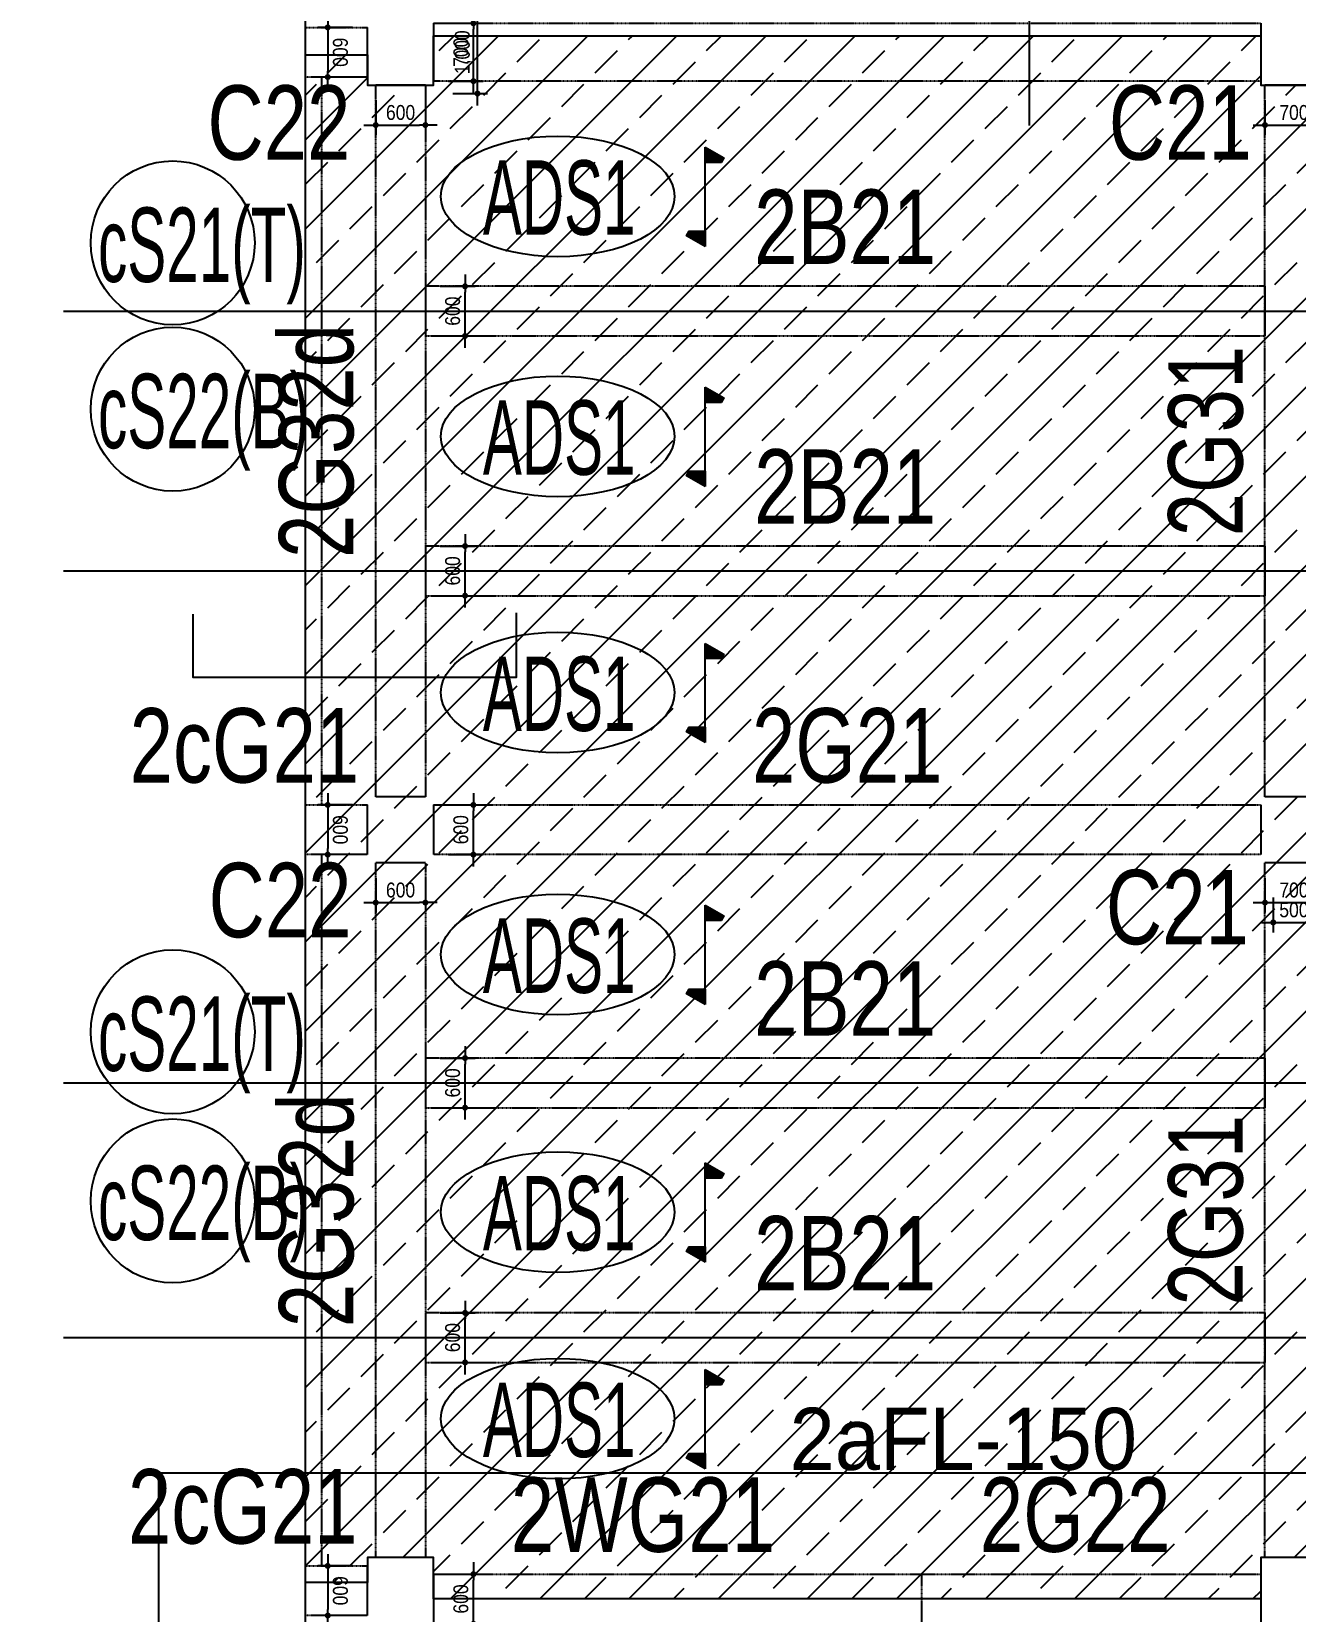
# Model space of a CAD drawing. Header units: millimetres. Extents: x -91198 to 200029, y -144 to 153500.
# Drawn here: x 141093 to 156371, y 52255 to 71355 of the extents above; entities that cross this region are included whole.
import ezdxf
from ezdxf.enums import TextEntityAlignment as Align

# ---------------------------------------------------------------- set-up
doc = ezdxf.new("R2010")
doc.units = ezdxf.units.MM
doc.linetypes.add('HID', pattern=[2.3, 1.5, -0.8])
doc.layers.get('Defpoints').update_dxf_attribs({"color": 159})
for name, color, linetype in [('^DECK', 130, 'Continuous'), ('A-CEN', 1, 'Continuous'), ('A-HAT', 251, 'Continuous'), ('BEAM-TEXT', 4, 'Continuous'), ('COLUMN-TEXT', 2, 'Continuous'), ('DECK-PL', 4, 'Continuous'), ('DECK-SLAB', 4, 'Continuous'), ('GIRDER-TEXT', 7, 'Continuous'), ('TXT-SLAB', 6, 'Continuous'), ('레벨', 40, 'Continuous'), ('보(beam)', 4, 'HID'), ('보(girder)', 7, 'HID'), ('슬래브라인', 7, 'Continuous')]:
    doc.layers.add(name, color=color, linetype=linetype)
doc.layers.add('NOPLOT', color=191, linetype='Continuous', plot=False)
doc.styles.add('Gdim', font='', dxfattribs={"width": 0.9})
doc.styles.add('Gtx', font='')
doc.styles.get('Gdim').set_extended_font_data('Dotum')
doc.styles.get('Gtx').set_extended_font_data('Dotum')
doc.dimstyles.new('Gdim200', dxfattribs={"dimscale": 200, "dimtxt": 3, "dimasz": 1.2, "dimexe": 2, "dimexo": 3, "dimgap": 1, "dimtad": 1, "dimdsep": 46, "dimlunit": 6, "dimtxsty": 'Gdim', "dimblk1": '_CIDOT', "dimblk2": '_CIDOT', "dimsah": 1, "dimcen": 2.5, "dimdle": 2, "dimclrd": 1, "dimclre": 1, "dimclrt": 3, "dimazin": 2, "dimtfac": 1, "dimtix": 1, "dimtmove": 2, "dimatfit": 3, "dimldrblk": '_CIDOT', "dimfxl": 2, "dimtolj": 1, "dimtzin": 0, "dimarcsym": 0})
doc.dimstyles.new('Gdim300', dxfattribs={"dimscale": 300, "dimtxt": 3, "dimasz": 6, "dimexe": 1.5, "dimexo": 2, "dimgap": 1, "dimtad": 1, "dimdec": 0, "dimzin": 0, "dimdsep": 46, "dimlunit": 6, "dimtxsty": 'Gtx', "dimblk": 'DOTSMALL', "dimblk1": 'DOTSMALL', "dimblk2": 'DOTSMALL', "dimcen": 1.5, "dimdle": 1.5, "dimclrd": 1, "dimclre": 1, "dimclrt": 256, "dimazin": 0, "dimtfac": 1, "dimtdec": 0, "dimtix": 1, "dimtmove": 2, "dimatfit": 3, "dimldrblk": 'DOTSMALL', "dimfxl": 1, "dimtolj": 1, "dimtzin": 0, "dimlwd": -1, "dimlwe": -1, "dimarcsym": 0})

# ---------------------------------------------------------------- blocks, each defined once
blk = doc.blocks.new('_CIDOT')
at = {"color": 0, "linetype": 'ByBlock'}
blk.add_line((2, 0), (-1, 0), dxfattribs=at)
at = {"color": 0, "linetype": 'ByBlock', "const_width": 0.5}
blk.add_lwpolyline([(-0.25, 0, 1), (0.25, 0, 1)], format="xyb", close=True, dxfattribs=at)
blk = doc.blocks.new('*D1533')
at = {"layer": 'Defpoints', "color": 155, "lineweight": -2, "transparency": 16777216}
for p, q in [((-1725, 750), (-1305, 750)), ((-1425, 122), (-1425, 678)), ((-1725, 50), (-1305, 50))]:
    blk.add_line(p, q, dxfattribs=at)
at = {"layer": 'Defpoints', "color": 0, "transparency": 16777216}
for p in [(-1905, 750), (-1425, 750), (-1905, 50)]:
    blk.add_point(p, dxfattribs=at)
at = {"layer": 'Defpoints', "color": 155, "lineweight": -2, "transparency": 16777216, "xscale": 71.99999999999994, "yscale": 71.99999999999994, "zscale": 71.99999999999994}
for p, rotation in [((-1425, 750), 90), ((-1425, 50), 270)]:
    blk.add_blockref('_CIDOT', p, dxfattribs=dict(at, rotation=rotation))
at = {"layer": 'Defpoints', "color": 3, "transparency": 16777216, "insert": (-1576, 400), "char_height": 180, "attachment_point": 5, "rotation": 90, "style": 'Gdim'}
blk.add_mtext('\\A1;{\\C155;700}', dxfattribs=at)
blk = doc.blocks.new('*D1534')
at = {"layer": 'Defpoints', "color": 155, "lineweight": -2, "transparency": 16777216}
for p, q in [((-1725, 750), (-1305, 750)), ((-1485, 650), (-1065, 650)), ((-1425, 122), (-1425, 678)), ((-1185, 222), (-1185, 578)), ((-1725, 50), (-1305, 50)), ((-1485, 150), (-1065, 150))]:
    blk.add_line(p, q, dxfattribs=at)
at = {"layer": 'Defpoints', "color": 0, "transparency": 16777216}
for p in [(-1905, 750), (-1665, 650), (-1425, 750), (-1185, 650), (-1905, 50), (-1665, 150)]:
    blk.add_point(p, dxfattribs=at)
at = {"layer": 'Defpoints', "color": 155, "lineweight": -2, "transparency": 16777216, "xscale": 71.99999999999994, "yscale": 71.99999999999994, "zscale": 71.99999999999994}
for p, rotation in [((-1425, 750), 90), ((-1185, 650), 90), ((-1185, 150), 270), ((-1425, 50), 270)]:
    blk.add_blockref('_CIDOT', p, dxfattribs=dict(at, rotation=rotation))
at = {"layer": 'Defpoints', "color": 3, "transparency": 16777216, "char_height": 180, "attachment_point": 5, "rotation": 90, "style": 'Gdim'}
for s, insert in [('\\A1;{\\C155;700}', (-1576, 400)), ('\\A1;{\\C155;500}', (-1336, 400))]:
    blk.add_mtext(s, dxfattribs=dict(at, insert=insert))
blk = doc.blocks.new('*D1529')
at = {"layer": 'Defpoints', "color": 155, "lineweight": -2, "transparency": 16777216}
for p, q in [((-1725, 700), (-1305, 700)), ((-1425, 172), (-1425, 628)), ((-1725, 100), (-1305, 100))]:
    blk.add_line(p, q, dxfattribs=at)
at = {"layer": 'Defpoints', "color": 0, "transparency": 16777216}
for p in [(-1905, 700), (-1425, 700), (-1905, 100)]:
    blk.add_point(p, dxfattribs=at)
at = {"layer": 'Defpoints', "color": 155, "lineweight": -2, "transparency": 16777216, "xscale": 71.99999999999994, "yscale": 71.99999999999994, "zscale": 71.99999999999994}
for p, rotation in [((-1425, 700), 90), ((-1425, 100), 270)]:
    blk.add_blockref('_CIDOT', p, dxfattribs=dict(at, rotation=rotation))
at = {"layer": 'Defpoints', "color": 3, "transparency": 16777216, "insert": (-1576, 400), "char_height": 180, "attachment_point": 5, "rotation": 90, "style": 'Gdim'}
blk.add_mtext('\\A1;{\\C155;600}', dxfattribs=at)
blk = doc.blocks.new('*D1537')
at = {"layer": 'Defpoints', "color": 155, "lineweight": -2, "transparency": 16777216}
for p, q in [((-1725, 700), (-1305, 700)), ((-1425, 172), (-1425, 628)), ((-1725, 100), (-1305, 100))]:
    blk.add_line(p, q, dxfattribs=at)
at = {"layer": 'Defpoints', "color": 0, "transparency": 16777216}
for p in [(-1905, 700), (-1425, 700), (-1905, 100)]:
    blk.add_point(p, dxfattribs=at)
at = {"layer": 'Defpoints', "color": 155, "lineweight": -2, "transparency": 16777216, "xscale": 71.99999999999994, "yscale": 71.99999999999994, "zscale": 71.99999999999994}
for p, rotation in [((-1425, 700), 90), ((-1425, 100), 270)]:
    blk.add_blockref('_CIDOT', p, dxfattribs=dict(at, rotation=rotation))
at = {"layer": 'Defpoints', "color": 3, "transparency": 16777216, "insert": (-1576, 400), "char_height": 180, "attachment_point": 5, "rotation": 90, "style": 'Gdim'}
blk.add_mtext('\\A1;{\\C155;600}', dxfattribs=at)
blk = doc.blocks.new('*D1511')
at = {"layer": 'Defpoints', "color": 155, "lineweight": -2, "transparency": 16777216}
for p, q in [((-1725, 700), (-1305, 700)), ((-1425, 172), (-1425, 628)), ((-1725, 100), (-1305, 100))]:
    blk.add_line(p, q, dxfattribs=at)
at = {"layer": 'Defpoints', "color": 0, "transparency": 16777216}
for p in [(-1905, 700), (-1425, 700), (-1905, 100)]:
    blk.add_point(p, dxfattribs=at)
at = {"layer": 'Defpoints', "color": 155, "lineweight": -2, "transparency": 16777216, "xscale": 71.99999999999994, "yscale": 71.99999999999994, "zscale": 71.99999999999994}
for p, rotation in [((-1425, 700), 90), ((-1425, 100), 270)]:
    blk.add_blockref('_CIDOT', p, dxfattribs=dict(at, rotation=rotation))
at = {"layer": 'Defpoints', "color": 3, "transparency": 16777216, "insert": (-1576, 400), "char_height": 180, "attachment_point": 5, "rotation": 90, "style": 'Gdim'}
blk.add_mtext('\\A1;{\\C155;600}', dxfattribs=at)
blk = doc.blocks.new('*D1514')
at = {"layer": 'Defpoints', "color": 155, "lineweight": -2, "transparency": 16777216}
for p, q in [((-1675, 900), (-1255, 900)), ((-1375, -28), (-1375, 828)), ((-1725, 750), (-1305, 750)), ((-1425, 122), (-1425, 678)), ((-1725, 50), (-1305, 50)), ((-1675, -100), (-1255, -100))]:
    blk.add_line(p, q, dxfattribs=at)
at = {"layer": 'Defpoints', "color": 0, "transparency": 16777216}
for p in [(-1855, 900), (-1375, 900), (-1905, 750), (-1425, 750), (-1905, 50), (-1855, -100)]:
    blk.add_point(p, dxfattribs=at)
at = {"layer": 'Defpoints', "color": 155, "lineweight": -2, "transparency": 16777216, "xscale": 71.99999999999994, "yscale": 71.99999999999994, "zscale": 71.99999999999994}
for p, rotation in [((-1375, 900), 90), ((-1425, 750), 90), ((-1425, 50), 270), ((-1375, -100), 270)]:
    blk.add_blockref('_CIDOT', p, dxfattribs=dict(at, rotation=rotation))
at = {"layer": 'Defpoints', "color": 3, "transparency": 16777216, "char_height": 180, "attachment_point": 5, "rotation": 90, "style": 'Gdim'}
for s, insert in [('\\A1;{\\C155;1,000}', (-1543, 400)), ('\\A1;{\\C155;700}', (-1576, 400))]:
    blk.add_mtext(s, dxfattribs=dict(at, insert=insert))
blk = doc.blocks.new('*D1561')
at = {"layer": 'Defpoints', "color": 155, "lineweight": -2, "transparency": 16777216}
for p, q in [((-888, 600), (-468, 600)), ((-588, 72), (-588, 528)), ((-888, 0), (-468, 0))]:
    blk.add_line(p, q, dxfattribs=at)
at = {"layer": 'Defpoints', "color": 0, "transparency": 16777216}
for p in [(-1068, 600), (-588, 600), (-1068, 0)]:
    blk.add_point(p, dxfattribs=at)
at = {"layer": 'Defpoints', "color": 155, "lineweight": -2, "transparency": 16777216, "xscale": 71.99999999999994, "yscale": 71.99999999999994, "zscale": 71.99999999999994}
for p, rotation in [((-588, 600), 90), ((-588, 0), 270)]:
    blk.add_blockref('_CIDOT', p, dxfattribs=dict(at, rotation=rotation))
at = {"layer": 'Defpoints', "color": 3, "transparency": 16777216, "insert": (-738, 300), "char_height": 180, "attachment_point": 5, "rotation": 90, "style": 'Gdim'}
blk.add_mtext('\\A1;{\\C155;600}', dxfattribs=at)
blk = doc.blocks.new('*D1571')
at = {"layer": 'Defpoints', "color": 155, "lineweight": -2, "transparency": 16777216}
for p, q in [((-1725, 700), (-1305, 700)), ((-1425, 172), (-1425, 628)), ((-1725, 100), (-1305, 100))]:
    blk.add_line(p, q, dxfattribs=at)
at = {"layer": 'Defpoints', "color": 0, "transparency": 16777216}
for p in [(-1905, 700), (-1425, 700), (-1905, 100)]:
    blk.add_point(p, dxfattribs=at)
at = {"layer": 'Defpoints', "color": 155, "lineweight": -2, "transparency": 16777216, "xscale": 71.99999999999994, "yscale": 71.99999999999994, "zscale": 71.99999999999994}
for p, rotation in [((-1425, 700), 90), ((-1425, 100), 270)]:
    blk.add_blockref('_CIDOT', p, dxfattribs=dict(at, rotation=rotation))
at = {"layer": 'Defpoints', "color": 3, "transparency": 16777216, "insert": (-1576, 400), "char_height": 180, "attachment_point": 5, "rotation": 90, "style": 'Gdim'}
blk.add_mtext('\\A1;{\\C155;600}', dxfattribs=at)
blk = doc.blocks.new('A$C58C40D4B')
at = {"layer": 'DECK-PL'}
for points in [[(600, 2), (471, 228), (415, 196), (415, 2)], [(-600, 2), (-471, -223), (-415, -192), (-415, 2)]]:
    blk.add_hatch(color=256, dxfattribs=at).paths.add_polyline_path(points)
blk.add_line((-600, 2), (600, 2), dxfattribs=at)
for points in [[(600, 2), (471, 228), (415, 196), (415, 2), (415, 2), (471, 2), (600, 2)], [(-600, 2), (-471, -223), (-415, -192), (-415, 2), (-415, 2), (-471, 2), (-600, 2)]]:
    blk.add_lwpolyline(points, dxfattribs=at)
blk = doc.blocks.new('*D1614')
at = {"layer": 'Defpoints', "color": 155, "lineweight": -2, "transparency": 16777216}
for p, q in [((172034, 107177), (172034, 107249)), ((171734, 107105), (172154, 107105)), ((172034, 106705), (172034, 107105)), ((171734, 106705), (172154, 106705)), ((172034, 106633), (172034, 106561)), ((-1725, 750), (-1305, 750)), ((-1425, 122), (-1425, 678)), ((-1725, 50), (-1305, 50))]:
    blk.add_line(p, q, dxfattribs=at)
at = {"layer": 'Defpoints', "color": 0, "transparency": 16777216}
for p in [(171554, 107105), (172034, 107105), (171554, 106705), (-1905, 750), (-1425, 750), (-1905, 50)]:
    blk.add_point(p, dxfattribs=at)
at = {"layer": 'Defpoints', "color": 155, "lineweight": -2, "transparency": 16777216, "xscale": 71.99999999999994, "yscale": 71.99999999999994, "zscale": 71.99999999999994}
for p, rotation in [((172034, 107105), 270), ((172034, 106705), 90), ((-1425, 750), 90), ((-1425, 50), 270)]:
    blk.add_blockref('_CIDOT', p, dxfattribs=dict(at, rotation=rotation))
at = {"layer": 'Defpoints', "color": 3, "transparency": 16777216, "char_height": 180, "attachment_point": 5, "rotation": 90, "style": 'Gdim'}
for s, insert in [('\\A1;{\\C155;400}', (171883, 106905)), ('\\A1;{\\C155;700}', (-1576, 400))]:
    blk.add_mtext(s, dxfattribs=dict(at, insert=insert))
blk = doc.blocks.new('*D1616')
at = {"layer": 'Defpoints', "color": 155, "lineweight": -2, "transparency": 16777216}
for p, q in [((171834, 104105), (172254, 104105)), ((172134, 103577), (172134, 104033)), ((171834, 103505), (172254, 103505)), ((-1725, 700), (-1305, 700)), ((-1425, 172), (-1425, 628)), ((-1725, 100), (-1305, 100))]:
    blk.add_line(p, q, dxfattribs=at)
at = {"layer": 'Defpoints', "color": 0, "transparency": 16777216}
for p in [(171654, 104105), (172134, 104105), (171654, 103505), (-1905, 700), (-1425, 700), (-1905, 100)]:
    blk.add_point(p, dxfattribs=at)
at = {"layer": 'Defpoints', "color": 155, "lineweight": -2, "transparency": 16777216, "xscale": 71.99999999999994, "yscale": 71.99999999999994, "zscale": 71.99999999999994}
for p, rotation in [((172134, 104105), 90), ((172134, 103505), 270), ((-1425, 700), 90), ((-1425, 100), 270)]:
    blk.add_blockref('_CIDOT', p, dxfattribs=dict(at, rotation=rotation))
at = {"layer": 'Defpoints', "color": 3, "transparency": 16777216, "char_height": 180, "attachment_point": 5, "rotation": 90, "style": 'Gdim'}
for insert in [(171983, 103805), (-1576, 400)]:
    blk.add_mtext('\\A1;{\\C155;600}', dxfattribs=dict(at, insert=insert))
blk = doc.blocks.new('_DotSmall')
at = {"color": 0, "linetype": 'ByBlock', "const_width": 0.5}
blk.add_lwpolyline([(-0.0625, 0, 1), (0.0625, 0, 1)], format="xyb", close=True, dxfattribs=at)
blk = doc.blocks.new('*D1624')
at = {"layer": 'Defpoints', "color": 155, "lineweight": -2, "transparency": 16777216}
for p, q in [((-388, 572), (-388, 644)), ((-688, 500), (-268, 500)), ((-388, 100), (-388, 500)), ((-688, 100), (-268, 100)), ((-388, 28), (-388, -44))]:
    blk.add_line(p, q, dxfattribs=at)
at = {"layer": 'Defpoints', "color": 0, "linetype": 'ByBlock', "transparency": 16777216}
for p in [(198975, 66455, 0), (198975, 66255), (199804, 66255)]:
    blk.add_point(p, dxfattribs=at)
at = {"layer": 'Defpoints', "color": 0, "transparency": 16777216}
for p in [(-868, 500), (-388, 500), (-868, 100)]:
    blk.add_point(p, dxfattribs=at)
at = {"layer": 'NOPLOT', "color": 1, "linetype": 'ByBlock', "transparency": 16777216}
for p, q in [((199804, 66455), (199804, 67175)), ((199215, 66455), (199984, 66455)), ((199804, 66455), (199804, 66255)), ((199215, 66255), (199984, 66255)), ((199804, 66255), (199804, 65535))]:
    blk.add_line(p, q, dxfattribs=at)
at = {"layer": 'Defpoints', "color": 155, "lineweight": -2, "transparency": 16777216, "xscale": 71.99999999999994, "yscale": 71.99999999999994, "zscale": 71.99999999999994}
for p, rotation in [((-388, 500), 270), ((-388, 100), 90)]:
    blk.add_blockref('_CIDOT', p, dxfattribs=dict(at, rotation=rotation))
at = {"layer": 'NOPLOT', "color": 1, "linetype": 'ByBlock', "transparency": 16777216, "xscale": 720, "yscale": 720, "zscale": 720}
for p, rotation in [((199804, 66455), 270), ((199804, 66255), 90)]:
    blk.add_blockref('_DotSmall', p, dxfattribs=dict(at, rotation=rotation))
at = {"layer": 'Defpoints', "color": 3, "transparency": 16777216, "insert": (-538, 300), "char_height": 180, "attachment_point": 5, "rotation": 90, "style": 'Gdim'}
blk.add_mtext('\\A1;{\\C155;400}', dxfattribs=at)
at = {"layer": 'NOPLOT', "linetype": 'ByBlock', "lineweight": -2, "transparency": 16777216, "insert": (199504, 66355), "char_height": 360, "attachment_point": 5, "rotation": 90, "style": 'Gtx'}
blk.add_mtext('\\A1;200', dxfattribs=at)
blk = doc.blocks.new('*U1276')
at = {"layer": 'Defpoints'}
for p, q in [((-1905.451, 750), (-1905.451, 50)), ((6694.549, 750), (6694.549, 50))]:
    blk.add_line(p, q, dxfattribs=at)
at = {"layer": '보(girder)'}
for p, q in [((-1905.451, 750), (6694.549, 750)), ((6694.549, 50), (-1905.451, 50))]:
    blk.add_line(p, q, dxfattribs=at)
at = {"layer": 'Defpoints'}
dim = blk.add_linear_dim(base=(-1425.451, 750), p1=(-1905.451, 50), p2=(-1905.451, 750), angle=90, text='{\\C155;<>}', dimstyle='Gdim200', override={"dimscale": 60, "dimzin": 8, "dimclrd": 155, "dimclre": 155}, dxfattribs=at)
dim.commit()
dim.dimension.update_dxf_attribs({"geometry": '*D1533', "text_midpoint": (-1575.573, 400)})
blk = doc.blocks.new('*U1278')
at = {"layer": 'Defpoints'}
for p, q in [((-1905.451, 750), (-1905.451, 50)), ((6494.549, 750), (6494.549, 50))]:
    blk.add_line(p, q, dxfattribs=at)
at = {"layer": '보(girder)'}
for p, q in [((-1905.451, 750), (6494.549, 750)), ((6494.549, 50), (-1905.451, 50))]:
    blk.add_line(p, q, dxfattribs=at)
at = {"layer": 'Defpoints'}
dim = blk.add_linear_dim(base=(-1425.451, 750), p1=(-1905.451, 50), p2=(-1905.451, 750), angle=90, text='{\\C155;<>}', dimstyle='Gdim200', override={"dimscale": 60, "dimzin": 8, "dimclrd": 155, "dimclre": 155}, dxfattribs=at)
dim.commit()
dim.dimension.update_dxf_attribs({"geometry": '*D1534', "text_midpoint": (-1575.573, 400)})
blk = doc.blocks.new('*U1268')
at = {"layer": 'Defpoints'}
for p, q in [((-1905.451, 700), (-1905.451, 100)), ((6694.549, 700), (6694.549, 100))]:
    blk.add_line(p, q, dxfattribs=at)
at = {"layer": '보(girder)'}
for p, q in [((-1905.451, 700), (6694.549, 700)), ((6694.549, 100), (-1905.451, 100))]:
    blk.add_line(p, q, dxfattribs=at)
at = {"layer": 'Defpoints'}
dim = blk.add_linear_dim(base=(-1425.451, 700), p1=(-1905.451, 100), p2=(-1905.451, 700), angle=90, text='{\\C155;<>}', dimstyle='Gdim200', override={"dimscale": 60, "dimzin": 8, "dimclrd": 155, "dimclre": 155}, dxfattribs=at)
dim.commit()
dim.dimension.update_dxf_attribs({"geometry": '*D1529', "text_midpoint": (-1575.573, 400)})
blk = doc.blocks.new('*U1280')
at = {"layer": 'Defpoints'}
for p, q in [((-1905.451, 700), (-1905.451, 100)), ((6494.549, 700), (6494.549, 100))]:
    blk.add_line(p, q, dxfattribs=at)
at = {"layer": '보(girder)'}
for p, q in [((-1905.451, 700), (6494.549, 700)), ((6494.549, 100), (-1905.451, 100))]:
    blk.add_line(p, q, dxfattribs=at)
at = {"layer": 'Defpoints'}
dim = blk.add_linear_dim(base=(-1425.451, 700), p1=(-1905.451, 100), p2=(-1905.451, 700), angle=90, text='{\\C155;<>}', dimstyle='Gdim200', override={"dimscale": 60, "dimzin": 8, "dimclrd": 155, "dimclre": 155}, dxfattribs=at)
dim.commit()
dim.dimension.update_dxf_attribs({"geometry": '*D1537', "text_midpoint": (-1575.573, 400)})
blk = doc.blocks.new('*U1232')
at = {"layer": 'Defpoints'}
for p, q in [((-1905.451, 700), (-1905.451, 100)), ((8094.549, 700), (8094.549, 100))]:
    blk.add_line(p, q, dxfattribs=at)
at = {"layer": '보(girder)'}
for p, q in [((-1905.451, 700), (8094.549, 700)), ((8094.549, 100), (-1905.451, 100))]:
    blk.add_line(p, q, dxfattribs=at)
at = {"layer": 'Defpoints'}
dim = blk.add_linear_dim(base=(-1425.451, 700), p1=(-1905.451, 100), p2=(-1905.451, 700), angle=90, text='{\\C155;<>}', dimstyle='Gdim200', override={"dimscale": 60, "dimzin": 8, "dimclrd": 155, "dimclre": 155}, dxfattribs=at)
dim.commit()
dim.dimension.update_dxf_attribs({"geometry": '*D1511', "text_midpoint": (-1575.573, 400)})
blk = doc.blocks.new('*U1238')
at = {"layer": 'Defpoints'}
for p, q in [((-1905.451, 750), (-1905.451, 50)), ((8094.549, 750), (8094.549, 50))]:
    blk.add_line(p, q, dxfattribs=at)
at = {"layer": '보(girder)'}
for p, q in [((-1905.451, 750), (8094.549, 750)), ((8094.549, 50), (-1905.451, 50))]:
    blk.add_line(p, q, dxfattribs=at)
at = {"layer": 'Defpoints'}
dim = blk.add_linear_dim(base=(-1425.451, 750), p1=(-1905.451, 50), p2=(-1905.451, 750), angle=90, text='{\\C155;<>}', dimstyle='Gdim200', override={"dimscale": 60, "dimzin": 8, "dimclrd": 155, "dimclre": 155}, dxfattribs=at)
dim.commit()
dim.dimension.update_dxf_attribs({"geometry": '*D1514', "text_midpoint": (-1575.573, 400)})
blk = doc.blocks.new('*U1330')
at = {"layer": 'Defpoints'}
for p, q in [((-1067.879, 600), (-1067.879, 0)), ((9082.121, 600), (9082.121, 0))]:
    blk.add_line(p, q, dxfattribs=at)
at = {"layer": '보(beam)'}
for p, q in [((9082.121, 600), (-1067.879, 600)), ((-1067.879, 0), (9082.121, 0))]:
    blk.add_line(p, q, dxfattribs=at)
at = {"layer": 'Defpoints'}
dim = blk.add_linear_dim(base=(-587.879, 600), p1=(-1067.879, 0), p2=(-1067.879, 600), angle=90, text='{\\C155;<>}', dimstyle='Gdim200', override={"dimscale": 60, "dimzin": 8, "dimclrd": 155, "dimclre": 155}, dxfattribs=at)
dim.commit()
dim.dimension.update_dxf_attribs({"geometry": '*D1561', "text_midpoint": (-738.001, 300)})
blk = doc.blocks.new('*U1352')
at = {"layer": 'Defpoints'}
for p, q in [((-1905.451, 700), (-1905.451, 100)), ((-1155.451, 700), (-1155.451, 100))]:
    blk.add_line(p, q, dxfattribs=at)
at = {"layer": '보(girder)'}
for p, q in [((-1905.451, 700), (-1155.451, 700)), ((-1155.451, 100), (-1905.451, 100))]:
    blk.add_line(p, q, dxfattribs=at)
at = {"layer": 'Defpoints'}
dim = blk.add_linear_dim(base=(-1425.451, 700), p1=(-1905.451, 100), p2=(-1905.451, 700), angle=90, text='{\\C155;<>}', dimstyle='Gdim200', override={"dimscale": 60, "dimzin": 8, "dimclrd": 155, "dimclre": 155}, dxfattribs=at)
dim.commit()
dim.dimension.update_dxf_attribs({"geometry": '*D1571', "text_midpoint": (-1575.573, 400)})

msp = doc.modelspace()

# ---------------------------------------------------------------- hatches: boundary and pattern name
at = {"layer": 'A-HAT'}
h = msp.add_hatch(dxfattribs=at)
h.set_pattern_fill('ANSI32', color=256, scale=120, angle=90)
edge = h.paths.add_edge_path()
edge.add_line((177053.571, 90180.017), (172918.547, 90180.017))
edge.add_arc((519056.689, 74279.733), 346503.15, 177.36989642, 185.36111736)
edge.add_line((174069.283, 41905.018), (144403.571, 41905.018))
edge.add_line((144403.571, 41905.018), (144403.571, 34205.018))
edge.add_line((144403.571, 34205.018), (177053.571, 34205.017))
edge.add_line((177053.571, 34205.017), (177053.571, 90180.017))
h = msp.add_hatch(dxfattribs=at)
h.set_pattern_fill('ANSI33', color=256, scale=120)
h.paths.add_polyline_path([(144403.571, 71075.018), (145153.571, 71075.018), (145153.571, 70705.018), (145953.571, 70705.018), (145953.571, 71305.018), (155953.571, 71305.018), (155953.571, 70705.018), (156753.571, 70705.018), (156753.571, 71305.018), (158043.571, 71305.018), (158043.571, 69935.018), (159353.57, 69935.018), (159353.57, 62975.018), (158043.571, 62975.018), (158043.571, 60635.018), (159353.571, 60635.018), (159353.57, 53675.018), (158043.571, 53675.018), (158043.571, 52405.018), (156753.571, 52405.018), (156753.571, 52905.018), (155953.571, 52905.018), (155953.571, 52405.018), (145953.571, 52405.018), (145953.571, 52905.018), (145153.571, 52905.018), (145153.571, 52605.018), (144403.571, 52605.018)])

# ---------------------------------------------------------------- linework, layer by layer
at = {"layer": '^DECK', "color": 0}
for centre in [(142798.863, 68800.019), (142798.863, 66790.213), (142798.863, 59261.87), (142798.863, 57217.191)]:
    msp.add_circle(centre, 990.918, dxfattribs=at)
for centre in [(147453.423, 69362.06), (147453.423, 66460.723), (147453.423, 63363.658), (147453.423, 60197.239), (147453.423, 57082.727), (147453.423, 54585.16)]:
    msp.add_ellipse(centre, major_axis=(1412.381, 0), ratio=0.51617646, dxfattribs=at)
at = {"layer": 'A-CEN'}
for p, q in [((153153.571, 78005.018), (153153.571, 70219.719)), ((141478.483, 67975.018), (168321.259, 67975.018)), ((141478.483, 64835.018), (168321.259, 64835.018)), ((141478.483, 58645.018), (168321.259, 58645.018)), ((141478.483, 55565.018), (168321.259, 55565.018))]:
    msp.add_line(p, q, dxfattribs=at)
at = {"layer": 'NOPLOT', "linetype": 'ByBlock', "lineweight": -2}
msp.add_lwpolyline([(143043.709, 64311.697), (143043.709, 63550.072), (146955.533, 63550.072), (146955.533, 64329.211)], dxfattribs=at)
at = {"layer": 'NOPLOT', "elevation": 0}
msp.add_lwpolyline([(160329.08, 53925.018), (142629.078, 53925.018), (142629.078, 41505.018), (160329.08, 41505.018)], close=True, dxfattribs=at)
at = {"layer": '보(girder)'}
msp.add_line((151853.571, 52105.018), (151853.571, 52705.018), dxfattribs=at)
at = {"layer": '슬래브라인'}
for p, q in [((144403.571, 71075.018), (144403.571, 76805.018)), ((144403.571, 41905.018), (144403.571, 52605.018))]:
    msp.add_line(p, q, dxfattribs=at)
at = {"layer": '슬래브라인', "color": 6, "linetype": 'HID'}
for p, q in [((144603.571, 62005.018), (144603.571, 70805.018)), ((144603.571, 52805.018), (144603.571, 61405.018))]:
    msp.add_line(p, q, dxfattribs=at)
at = {"layer": '슬래브라인', "elevation": 0}
msp.add_lwpolyline([(156753.571, 52905.018), (155953.571, 52905.018), (155953.571, 52405.018), (145953.571, 52405.018), (145953.571, 52905.018), (145153.571, 52905.018), (145153.571, 52605.018), (144403.571, 52605.018), (144403.571, 71075.018), (145153.571, 71075.018), (145153.571, 70705.018), (145953.571, 70705.018), (145953.571, 71305.018), (155953.571, 71305.018), (155953.571, 70705.018), (156753.571, 70705.018)], dxfattribs=at)

# ---------------------------------------------------------------- block references
at = {"layer": 'DECK-PL', "xscale": -1, "rotation": 270}
for p in [(149233.536, 69356.877), (149233.536, 66455.54), (149233.536, 63358.475), (149233.536, 60192.056), (149233.536, 57077.544), (149233.536, 54579.977)]:
    msp.add_blockref('A$C58C40D4B', p, dxfattribs=at)
at = {"layer": '보(beam)'}
for p in [(146921.45, 67675.018), (146921.45, 64535.018), (146921.45, 58345.018), (146921.45, 55265.018)]:
    msp.add_blockref('*U1330', p, dxfattribs=at)
at = {"layer": '보(girder)'}
for name, p in [('*U1238', (147859.022, 70705.018)), ('*U1232', (147859.022, 61305.018)), ('*U1232', (147859.022, 52005.018))]:
    msp.add_blockref(name, p, dxfattribs=at)
for name, p, rotation in [('*U1352', (143248.12, 71505.018), 180), ('*U1268', (145153.571, 68799.567), 270), ('*U1276', (155953.571, 68799.567), 270), ('*U1352', (143248.12, 62105.018), 180), ('*U1280', (145153.571, 59399.567), 270), ('*U1278', (155953.571, 59399.567), 270), ('*U1352', (143248.12, 52905.018), 180)]:
    msp.add_blockref(name, p, dxfattribs=dict(at, rotation=rotation))

# ---------------------------------------------------------------- texts
at = {"layer": 'BEAM-TEXT', "style": 'Gtx', "width": 0.8}
for p in [(150928.571, 68275.018), (150928.571, 65135.018), (150928.571, 58945.018), (150928.571, 55865.018)]:
    msp.add_text('2B21', height=900, dxfattribs=at).set_placement(p, align=Align.BOTTOM_CENTER)
at = {"layer": 'COLUMN-TEXT', "color": 3, "style": 'Gtx', "width": 0.8}
for s, p in [('C22', (143218.768, 70705.018)), ('C21', (154116.015, 70705.018)), ('C22', (143232.53, 61305.018)), ('C21', (154079.894, 61220.188))]:
    msp.add_text(s, height=900, dxfattribs=at).set_placement(p, align=Align.TOP_LEFT)
at = {"layer": 'DECK-SLAB', "style": 'Gtx', "width": 0.6}
for p in [(146548.63, 68897.827, 0), (146548.63, 65996.49, 0), (146548.63, 62899.425, 0), (146548.63, 59733.006, 0), (146548.63, 56618.494, 0), (146548.63, 54120.927, 0)]:
    msp.add_text('ADS1', height=900, dxfattribs=at).set_placement(p)
at = {"layer": 'GIRDER-TEXT', "style": 'Gtx', "width": 0.8}
for s, p in [('2G32d', (145253.571, 66405.018)), ('2G31', (156003.571, 66405.018)), ('2G32d', (145253.571, 57105.018)), ('2G31', (156003.571, 57105.018))]:
    msp.add_text(s, height=900, rotation=90, dxfattribs=at).set_placement(p, align=Align.BOTTOM_CENTER)
for s, p in [('2cG21', (143666.496, 62005.018)), ('2G21', (150953.571, 62005.018)), ('2cG21', (143645.232, 52805.018)), ('2WG21', (148483.251, 52705.018)), ('2G22', (153708.928, 52705.018))]:
    msp.add_text(s, height=900, dxfattribs=at).set_placement(p, align=Align.BOTTOM_CENTER)
at = {"layer": 'TXT-SLAB', "style": 'Gtx', "width": 0.6}
for s, p in [('cS21(T)', (141896.209, 68327.477)), ('cS22(B)', (141896.209, 66317.671)), ('cS21(T)', (141896.209, 58789.328)), ('cS22(B)', (141896.209, 56744.649))]:
    msp.add_text(s, height=900, dxfattribs=at).set_placement(p)
at = {"layer": '레벨', "style": 'Gtx'}
msp.add_text('2aFL-150', height=750, dxfattribs=at).set_placement((152356.888, 54341.246), align=Align.MIDDLE_CENTER)

# ---------------------------------------------------------------- dimensions: what is measured, and where the dimension line sits
at = {"layer": 'Defpoints'}
for base, p1, p2, picture, middle in [((172033.571, 107105.018), (171553.571, 106705.018), (171553.571, 107105.018), '*D1614', (171883.449, 106905.018)), ((172133.571, 104105.018), (171653.571, 103505.018), (171653.571, 104105.018), '*D1616', (171983.449, 103805.018))]:
    dim = msp.add_linear_dim(base=base, p1=p1, p2=p2, angle=90, text='{\\C155;<>}', dimstyle='Gdim200', override={"dimscale": 60, "dimzin": 8, "dimclrd": 155, "dimclre": 155}, dxfattribs=at)
    dim.commit()
    dim.dimension.update_dxf_attribs({"geometry": picture, "text_midpoint": middle})
at = {"layer": 'NOPLOT', "linetype": 'ByBlock', "lineweight": -2}
dim = msp.add_linear_dim(base=(199804.088, 66255.257), p1=(198974.564, 66455.257, 0), p2=(198974.564, 66255.257), angle=90, dimstyle='Gdim300', override={"dimscale": 120}, dxfattribs=at)
dim.commit()
dim.dimension.update_dxf_attribs({"geometry": '*D1624', "text_midpoint": (199503.843, 66355.257)})

doc.saveas('drawing.dxf')
